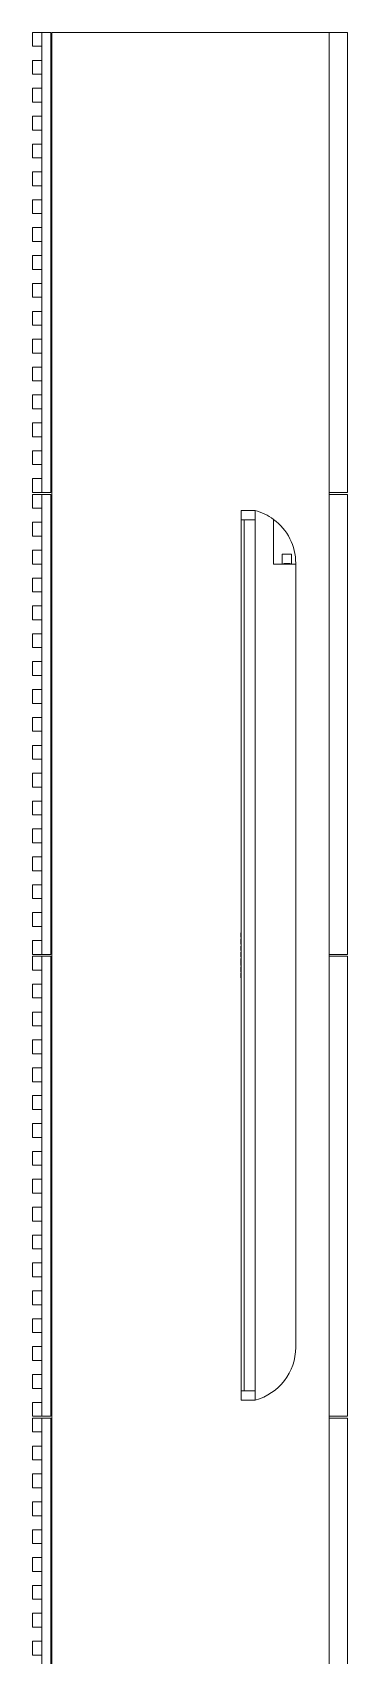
# Model space of a CAD drawing. Header units: millimetres. Extents: x 586.5 to 618.3, y 239.1 to 272.6.
# Drawn here: x 596.507 to 596.848, y 269.462 to 271.219 of the extents above; entities that cross this region are included whole.
import ezdxf

# ---------------------------------------------------------------- set-up
doc = ezdxf.new("R2010")
doc.units = ezdxf.units.MM
doc.header["$LTSCALE"] = 75
doc.layers.add('A Mobiliário LRZ', color=253, linetype='Continuous', lineweight=9)

msp = doc.modelspace()

# ---------------------------------------------------------------- linework, layer by layer
at = {"layer": 'A Mobiliário LRZ'}
for p, q in [((596.5165, 271.2194), (596.5065, 271.2194)), ((596.5065, 271.2194), (596.5065, 271.2044)), ((596.5165, 271.2044), (596.5165, 271.2194)), ((596.5165, 270.7214), (596.5165, 271.2194)), ((596.5165, 271.2194), (596.5265, 271.2194)), ((596.5265, 271.2194), (596.5265, 270.7214)), ((596.5275, 271.2194), (596.5275, 269.2214)), ((596.8275, 271.2194), (596.5275, 271.2194)), ((596.8275, 270.7214), (596.8275, 271.2194)), ((596.8275, 271.2194), (596.8475, 271.2194)), ((596.8475, 271.2194), (596.8475, 270.7214)), ((596.5065, 271.2044), (596.5165, 271.2044)), ((596.5065, 271.1742), (596.5065, 271.1892)), ((596.5065, 271.1892), (596.5165, 271.1892)), ((596.5165, 271.1892), (596.5165, 271.1742)), ((596.5065, 271.1742), (596.5165, 271.1742)), ((596.5065, 271.144), (596.5065, 271.159)), ((596.5065, 271.159), (596.5165, 271.159)), ((596.5065, 271.144), (596.5165, 271.144)), ((596.5165, 271.159), (596.5165, 271.144)), ((596.5065, 271.1138), (596.5065, 271.1288)), ((596.5065, 271.1288), (596.5165, 271.1288)), ((596.5165, 271.1288), (596.5165, 271.1138)), ((596.5065, 271.1138), (596.5165, 271.1138)), ((596.5065, 271.0836), (596.5065, 271.0986)), ((596.5065, 271.0986), (596.5165, 271.0986)), ((596.5165, 271.0986), (596.5165, 271.0836)), ((596.5065, 271.0836), (596.5165, 271.0836)), ((596.5065, 271.0535), (596.5065, 271.0685)), ((596.5065, 271.0685), (596.5165, 271.0685)), ((596.5165, 271.0685), (596.5165, 271.0535)), ((596.5065, 271.0535), (596.5165, 271.0535)), ((596.5065, 271.0233), (596.5065, 271.0383)), ((596.5065, 271.0383), (596.5165, 271.0383)), ((596.5165, 271.0383), (596.5165, 271.0233)), ((596.5065, 271.0233), (596.5165, 271.0233)), ((596.5065, 270.9931), (596.5065, 271.0081)), ((596.5065, 271.0081), (596.5165, 271.0081)), ((596.5165, 271.0081), (596.5165, 270.9931)), ((596.5065, 270.9931), (596.5165, 270.9931)), ((596.5065, 270.9629), (596.5065, 270.9779)), ((596.5065, 270.9779), (596.5165, 270.9779)), ((596.5165, 270.9779), (596.5165, 270.9629)), ((596.5065, 270.9629), (596.5165, 270.9629)), ((596.5065, 270.9327), (596.5065, 270.9477)), ((596.5065, 270.9477), (596.5165, 270.9477)), ((596.5065, 270.9327), (596.5165, 270.9327)), ((596.5165, 270.9477), (596.5165, 270.9327)), ((596.5065, 270.9025), (596.5065, 270.9175)), ((596.5065, 270.9175), (596.5165, 270.9175)), ((596.5165, 270.9175), (596.5165, 270.9025)), ((596.5065, 270.9025), (596.5165, 270.9025)), ((596.5065, 270.8724), (596.5065, 270.8874)), ((596.5065, 270.8874), (596.5165, 270.8874)), ((596.5165, 270.8874), (596.5165, 270.8724)), ((596.5065, 270.8724), (596.5165, 270.8724)), ((596.5065, 270.8422), (596.5065, 270.8572)), ((596.5065, 270.8572), (596.5165, 270.8572)), ((596.5165, 270.8572), (596.5165, 270.8422)), ((596.5065, 270.8422), (596.5165, 270.8422)), ((596.5065, 270.812), (596.5065, 270.827)), ((596.5065, 270.827), (596.5165, 270.827)), ((596.5165, 270.827), (596.5165, 270.812)), ((596.5065, 270.812), (596.5165, 270.812)), ((596.5065, 270.7818), (596.5065, 270.7968)), ((596.5065, 270.7968), (596.5165, 270.7968)), ((596.5165, 270.7968), (596.5165, 270.7818)), ((596.5065, 270.7818), (596.5165, 270.7818)), ((596.5065, 270.7516), (596.5065, 270.7666)), ((596.5065, 270.7666), (596.5165, 270.7666)), ((596.5165, 270.7666), (596.5165, 270.7516)), ((596.5065, 270.7516), (596.5165, 270.7516)), ((596.5165, 270.7364), (596.5065, 270.7364)), ((596.5065, 270.7364), (596.5065, 270.7214)), ((596.5065, 270.7214), (596.5165, 270.7214)), ((596.5165, 270.7214), (596.5165, 270.7364)), ((596.5165, 270.7214), (596.5265, 270.7214)), ((596.8275, 270.7194), (596.8275, 270.7214)), ((596.8275, 270.7214), (596.8475, 270.7214)), ((596.5165, 270.7194), (596.5065, 270.7194)), ((596.5065, 270.7194), (596.5065, 270.7044)), ((596.5065, 270.7044), (596.5165, 270.7044)), ((596.5165, 270.7044), (596.5165, 270.7194)), ((596.5165, 270.2214), (596.5165, 270.7194)), ((596.5165, 270.7194), (596.5265, 270.7194)), ((596.5265, 270.7194), (596.5265, 270.2214)), ((596.8275, 270.2214), (596.8275, 270.7194)), ((596.8275, 270.7194), (596.8475, 270.7194)), ((596.8475, 270.7194), (596.8475, 270.2214)), ((596.5065, 270.6742), (596.5065, 270.6892)), ((596.5065, 270.6892), (596.5165, 270.6892)), ((596.5165, 270.6892), (596.5165, 270.6742)), ((596.7325, 270.7019), (596.7325, 270.6919)), ((596.7475, 270.7019), (596.7325, 270.7019)), ((596.7325, 270.6919), (596.7475, 270.6919)), ((596.7325, 269.7489), (596.7325, 270.6919)), ((596.7355, 270.6919), (596.7355, 269.7489)), ((596.7475, 270.6919), (596.7355, 270.6919)), ((596.7475, 270.7019), (596.7475, 269.7389)), ((596.7475, 270.6919), (596.7475, 270.7019)), ((596.7475, 269.7489), (596.7475, 270.6919)), ((596.7675, 270.6438), (596.7675, 270.6923)), ((596.5065, 270.6742), (596.5165, 270.6742)), ((596.5065, 270.644), (596.5065, 270.659)), ((596.5065, 270.659), (596.5165, 270.659)), ((596.5165, 270.659), (596.5165, 270.644)), ((596.7768, 270.6545), (596.7768, 270.6438)), ((596.7768, 270.6545), (596.7868, 270.6545)), ((596.7868, 270.6438), (596.7868, 270.6545)), ((596.5065, 270.644), (596.5165, 270.644)), ((596.7915, 270.6438), (596.7675, 270.6438)), ((596.7786, 270.6444), (596.7817, 270.6444)), ((596.7786, 270.6444), (596.7786, 270.6438)), ((596.7817, 270.6444), (596.7856, 270.6444)), ((596.7817, 270.6444), (596.7817, 270.6438)), ((596.7856, 270.6444), (596.7856, 270.6438)), ((596.7915, 270.6448), (596.7915, 270.6438)), ((596.7915, 269.796), (596.7915, 270.6438)), ((596.5065, 270.6138), (596.5065, 270.6288)), ((596.5065, 270.6288), (596.5165, 270.6288)), ((596.5165, 270.6288), (596.5165, 270.6138)), ((596.5065, 270.6138), (596.5165, 270.6138)), ((596.5065, 270.5836), (596.5065, 270.5986)), ((596.5065, 270.5986), (596.5165, 270.5986)), ((596.5165, 270.5986), (596.5165, 270.5836)), ((596.5065, 270.5836), (596.5165, 270.5836)), ((596.5065, 270.5535), (596.5065, 270.5685)), ((596.5065, 270.5685), (596.5165, 270.5685)), ((596.5165, 270.5685), (596.5165, 270.5535)), ((596.5065, 270.5535), (596.5165, 270.5535)), ((596.5065, 270.5233), (596.5065, 270.5383)), ((596.5065, 270.5383), (596.5165, 270.5383)), ((596.5165, 270.5383), (596.5165, 270.5233)), ((596.5065, 270.5233), (596.5165, 270.5233)), ((596.5065, 270.4931), (596.5065, 270.5081)), ((596.5065, 270.5081), (596.5165, 270.5081)), ((596.5065, 270.4931), (596.5165, 270.4931)), ((596.5165, 270.5081), (596.5165, 270.4931)), ((596.5065, 270.4629), (596.5065, 270.4779)), ((596.5065, 270.4779), (596.5165, 270.4779)), ((596.5165, 270.4779), (596.5165, 270.4629)), ((596.5065, 270.4629), (596.5165, 270.4629)), ((596.5065, 270.4327), (596.5065, 270.4477)), ((596.5065, 270.4477), (596.5165, 270.4477)), ((596.5165, 270.4477), (596.5165, 270.4327)), ((596.5065, 270.4327), (596.5165, 270.4327)), ((596.5065, 270.4025), (596.5065, 270.4175)), ((596.5065, 270.4175), (596.5165, 270.4175)), ((596.5165, 270.4175), (596.5165, 270.4025)), ((596.5065, 270.4025), (596.5165, 270.4025)), ((596.5065, 270.3724), (596.5065, 270.3874)), ((596.5065, 270.3874), (596.5165, 270.3874)), ((596.5065, 270.3724), (596.5165, 270.3724)), ((596.5165, 270.3874), (596.5165, 270.3724)), ((596.5065, 270.3422), (596.5065, 270.3572)), ((596.5065, 270.3572), (596.5165, 270.3572)), ((596.5165, 270.3572), (596.5165, 270.3422)), ((596.5065, 270.3422), (596.5165, 270.3422)), ((596.5065, 270.312), (596.5065, 270.327)), ((596.5065, 270.327), (596.5165, 270.327)), ((596.5165, 270.327), (596.5165, 270.312)), ((596.5065, 270.312), (596.5165, 270.312)), ((596.5065, 270.2818), (596.5065, 270.2968)), ((596.5065, 270.2968), (596.5165, 270.2968)), ((596.5165, 270.2968), (596.5165, 270.2818)), ((596.5065, 270.2818), (596.5165, 270.2818)), ((596.5065, 270.2516), (596.5065, 270.2666)), ((596.5065, 270.2666), (596.5165, 270.2666)), ((596.5165, 270.2666), (596.5165, 270.2516)), ((596.5065, 270.2516), (596.5165, 270.2516)), ((596.5165, 270.2364), (596.5065, 270.2364)), ((596.5065, 270.2364), (596.5065, 270.2214)), ((596.5165, 270.2214), (596.5165, 270.2364)), ((596.7325, 270.2449), (596.7321, 270.2449)), ((596.7321, 270.2446), (596.7321, 270.2449)), ((596.7321, 270.2423), (596.7321, 270.2449)), ((596.7321, 270.2449), (596.7321, 270.2399)), ((596.7321, 270.2449), (596.7325, 270.2449)), ((596.7321, 270.2449), (596.7325, 270.2449)), ((596.7321, 270.2399), (596.7321, 270.2446)), ((596.7321, 270.2432), (596.7321, 270.2432)), ((596.7321, 270.2432), (596.7321, 270.2413)), ((596.7321, 270.2413), (596.7321, 270.2432)), ((596.7321, 270.2432), (596.7325, 270.2432)), ((596.7321, 270.2432), (596.7325, 270.2432)), ((596.7321, 270.2423), (596.7325, 270.2423)), ((596.7321, 270.2399), (596.7325, 270.2399)), ((596.7321, 270.2367), (596.7321, 270.2381)), ((596.7321, 270.2381), (596.7325, 270.2381)), ((596.7321, 270.2348), (596.7321, 270.2367)), ((596.7321, 270.2367), (596.7325, 270.2367)), ((596.7321, 270.2367), (596.7325, 270.2367)), ((596.7321, 270.2359), (596.7325, 270.2359)), ((596.7321, 270.2325), (596.7321, 270.2348)), ((596.7325, 270.2348), (596.7321, 270.2348)), ((596.7321, 270.2325), (596.7325, 270.2325)), ((596.7321, 270.2287), (596.7321, 270.2304)), ((596.7321, 270.2304), (596.7321, 270.2256)), ((596.7321, 270.2304), (596.7325, 270.2304)), ((596.5065, 270.2214), (596.5165, 270.2214)), ((596.5165, 270.2194), (596.5065, 270.2194)), ((596.5065, 270.2194), (596.5065, 270.2044)), ((596.5165, 270.2214), (596.5265, 270.2214)), ((596.5165, 270.2044), (596.5165, 270.2194)), ((596.5165, 269.7214), (596.5165, 270.2194)), ((596.5165, 270.2194), (596.5265, 270.2194)), ((596.5265, 270.2194), (596.5265, 269.7214)), ((596.7321, 270.2274), (596.7321, 270.2287)), ((596.7321, 270.2287), (596.7325, 270.2287)), ((596.7321, 270.2256), (596.7321, 270.2274)), ((596.7325, 270.2274), (596.7321, 270.2274)), ((596.7321, 270.2256), (596.7325, 270.2256)), ((596.7325, 270.2237), (596.7321, 270.2237)), ((596.7321, 270.2219), (596.7321, 270.2237)), ((596.7321, 270.2237), (596.7325, 270.2237)), ((596.7325, 270.2236), (596.7321, 270.2236)), ((596.7321, 270.2226), (596.7321, 270.2235)), ((596.7321, 270.2235), (596.7321, 270.2218)), ((596.7321, 270.2209), (596.7321, 270.2226)), ((596.7321, 270.2204), (596.7321, 270.2221)), ((596.7321, 270.2221), (596.7321, 270.2217)), ((596.7321, 270.221), (596.7321, 270.2219)), ((596.7321, 270.2219), (596.7321, 270.2206)), ((596.7321, 270.2219), (596.7325, 270.2219)), ((596.7321, 270.2187), (596.7321, 270.221)), ((596.7321, 270.2206), (596.7321, 270.2209)), ((596.7321, 270.2209), (596.7325, 270.2209)), ((596.7321, 270.2205), (596.7321, 270.2187)), ((596.7321, 270.2187), (596.7321, 270.2204)), ((596.7321, 270.2204), (596.7325, 270.2204)), ((596.7321, 270.2204), (596.7325, 270.2204)), ((596.7321, 270.2194), (596.7321, 270.2187)), ((596.7321, 270.2187), (596.7325, 270.2187)), ((596.7321, 270.2187), (596.7325, 270.2187)), ((596.7321, 270.2141), (596.7321, 270.2169)), ((596.7321, 270.2169), (596.7325, 270.2169)), ((596.7321, 270.2131), (596.7321, 270.2141)), ((596.7321, 270.2141), (596.7325, 270.2141)), ((596.7321, 270.214), (596.7325, 270.214)), ((596.7321, 270.2121), (596.7321, 270.2131)), ((596.7321, 270.2131), (596.7325, 270.2131)), ((596.7321, 270.2093), (596.7321, 270.2121)), ((596.7321, 270.2121), (596.7325, 270.2121)), ((596.7321, 270.2121), (596.7325, 270.2121)), ((596.8275, 270.2194), (596.8275, 270.2214)), ((596.8275, 270.2214), (596.8475, 270.2214)), ((596.8275, 269.7214), (596.8275, 270.2194)), ((596.8275, 270.2194), (596.8475, 270.2194)), ((596.8475, 270.2194), (596.8475, 269.7214)), ((596.5065, 270.2044), (596.5165, 270.2044)), ((596.7325, 270.2093), (596.7321, 270.2093)), ((596.7321, 270.2063), (596.7321, 270.2078)), ((596.7321, 270.2078), (596.7325, 270.2078)), ((596.7321, 270.2035), (596.7321, 270.2063)), ((596.7321, 270.2063), (596.7325, 270.2063)), ((596.7321, 270.206), (596.7325, 270.206)), ((596.7321, 270.2049), (596.7325, 270.2049)), ((596.7321, 270.2039), (596.7325, 270.2039)), ((596.7321, 270.2021), (596.7321, 270.2035)), ((596.7325, 270.2035), (596.7321, 270.2035)), ((596.7321, 270.2021), (596.7325, 270.2021)), ((596.7325, 270.2009), (596.7321, 270.2009)), ((596.7325, 270.2009), (596.7321, 270.2009)), ((596.7321, 270.1991), (596.7321, 270.2009)), ((596.7321, 270.2009), (596.7325, 270.2009)), ((596.7321, 270.1998), (596.7321, 270.2007)), ((596.7321, 270.2007), (596.7321, 270.1991)), ((596.7321, 270.1982), (596.7321, 270.1998)), ((596.7321, 270.1976), (596.7321, 270.1993)), ((596.7321, 270.1993), (596.7321, 270.1989)), ((596.7321, 270.1992), (596.7321, 270.1978)), ((596.7321, 270.1992), (596.7325, 270.1992)), ((596.7321, 270.1982), (596.7321, 270.1991)), ((596.7321, 270.196), (596.7321, 270.1982)), ((596.7321, 270.1978), (596.7321, 270.1982)), ((596.7321, 270.1982), (596.7325, 270.1982)), ((596.7321, 270.1978), (596.7321, 270.1959)), ((596.7321, 270.1959), (596.7321, 270.1976)), ((596.7321, 270.1976), (596.7325, 270.1976)), ((596.7321, 270.1976), (596.7325, 270.1976)), ((596.7321, 270.1966), (596.7321, 270.196)), ((596.7321, 270.196), (596.7325, 270.196)), ((596.7321, 270.1959), (596.7325, 270.1959)), ((596.5065, 270.1742), (596.5065, 270.1892)), ((596.5065, 270.1892), (596.5165, 270.1892)), ((596.5165, 270.1892), (596.5165, 270.1742)), ((596.5065, 270.1742), (596.5165, 270.1742)), ((596.5065, 270.144), (596.5065, 270.159)), ((596.5065, 270.159), (596.5165, 270.159)), ((596.5065, 270.144), (596.5165, 270.144)), ((596.5165, 270.159), (596.5165, 270.144)), ((596.5065, 270.1138), (596.5065, 270.1288)), ((596.5065, 270.1288), (596.5165, 270.1288)), ((596.5165, 270.1288), (596.5165, 270.1138)), ((596.5065, 270.1138), (596.5165, 270.1138)), ((596.5065, 270.0836), (596.5065, 270.0986)), ((596.5065, 270.0986), (596.5165, 270.0986)), ((596.5165, 270.0986), (596.5165, 270.0836)), ((596.5065, 270.0836), (596.5165, 270.0836)), ((596.5065, 270.0535), (596.5065, 270.0685)), ((596.5065, 270.0685), (596.5165, 270.0685)), ((596.5165, 270.0685), (596.5165, 270.0535)), ((596.5065, 270.0535), (596.5165, 270.0535)), ((596.5065, 270.0233), (596.5065, 270.0383)), ((596.5065, 270.0383), (596.5165, 270.0383)), ((596.5165, 270.0383), (596.5165, 270.0233)), ((596.5065, 270.0233), (596.5165, 270.0233)), ((596.5065, 269.9931), (596.5065, 270.0081)), ((596.5065, 270.0081), (596.5165, 270.0081)), ((596.5165, 270.0081), (596.5165, 269.9931)), ((596.5065, 269.9931), (596.5165, 269.9931)), ((596.5065, 269.9629), (596.5065, 269.9779)), ((596.5065, 269.9779), (596.5165, 269.9779)), ((596.5165, 269.9779), (596.5165, 269.9629)), ((596.5065, 269.9629), (596.5165, 269.9629)), ((596.5065, 269.9327), (596.5065, 269.9477)), ((596.5065, 269.9477), (596.5165, 269.9477)), ((596.5065, 269.9327), (596.5165, 269.9327)), ((596.5165, 269.9477), (596.5165, 269.9327)), ((596.5065, 269.9025), (596.5065, 269.9175)), ((596.5065, 269.9175), (596.5165, 269.9175)), ((596.5165, 269.9175), (596.5165, 269.9025)), ((596.5065, 269.9025), (596.5165, 269.9025)), ((596.5065, 269.8724), (596.5065, 269.8874)), ((596.5065, 269.8874), (596.5165, 269.8874)), ((596.5165, 269.8874), (596.5165, 269.8724)), ((596.5065, 269.8724), (596.5165, 269.8724)), ((596.5065, 269.8422), (596.5065, 269.8572)), ((596.5065, 269.8572), (596.5165, 269.8572)), ((596.5165, 269.8572), (596.5165, 269.8422)), ((596.5065, 269.8422), (596.5165, 269.8422)), ((596.5065, 269.812), (596.5065, 269.827)), ((596.5065, 269.827), (596.5165, 269.827)), ((596.5165, 269.827), (596.5165, 269.812)), ((596.5065, 269.812), (596.5165, 269.812)), ((596.5065, 269.7818), (596.5065, 269.7968)), ((596.5065, 269.7968), (596.5165, 269.7968)), ((596.5165, 269.7968), (596.5165, 269.7818)), ((596.5065, 269.7818), (596.5165, 269.7818)), ((596.5065, 269.7516), (596.5065, 269.7666)), ((596.5065, 269.7666), (596.5165, 269.7666)), ((596.5165, 269.7666), (596.5165, 269.7516)), ((596.5065, 269.7516), (596.5165, 269.7516)), ((596.7325, 269.7489), (596.7325, 269.7389)), ((596.7475, 269.7489), (596.7325, 269.7489)), ((596.7325, 269.7389), (596.7475, 269.7389)), ((596.7355, 269.7489), (596.7475, 269.7489)), ((596.7475, 269.7389), (596.7475, 269.7489)), ((596.5165, 269.7364), (596.5065, 269.7364)), ((596.5065, 269.7364), (596.5065, 269.7214)), ((596.5065, 269.7214), (596.5165, 269.7214)), ((596.5165, 269.7214), (596.5165, 269.7364)), ((596.5165, 269.7214), (596.5265, 269.7214)), ((596.8275, 269.7194), (596.8275, 269.7214)), ((596.8275, 269.7214), (596.8475, 269.7214)), ((596.5165, 269.7194), (596.5065, 269.7194)), ((596.5065, 269.7194), (596.5065, 269.7044)), ((596.5065, 269.7044), (596.5165, 269.7044)), ((596.5165, 269.7044), (596.5165, 269.7194)), ((596.5165, 269.2214), (596.5165, 269.7194)), ((596.5165, 269.7194), (596.5265, 269.7194)), ((596.5265, 269.7194), (596.5265, 269.2214)), ((596.8275, 269.2214), (596.8275, 269.7194)), ((596.8275, 269.7194), (596.8475, 269.7194)), ((596.8475, 269.7194), (596.8475, 269.2214)), ((596.5065, 269.6742), (596.5065, 269.6892)), ((596.5065, 269.6892), (596.5165, 269.6892)), ((596.5165, 269.6892), (596.5165, 269.6742)), ((596.5065, 269.6742), (596.5165, 269.6742)), ((596.5065, 269.644), (596.5065, 269.659)), ((596.5065, 269.659), (596.5165, 269.659)), ((596.5165, 269.659), (596.5165, 269.644)), ((596.5065, 269.644), (596.5165, 269.644)), ((596.5065, 269.6138), (596.5065, 269.6288)), ((596.5065, 269.6288), (596.5165, 269.6288)), ((596.5165, 269.6288), (596.5165, 269.6138)), ((596.5065, 269.6138), (596.5165, 269.6138)), ((596.5065, 269.5836), (596.5065, 269.5986)), ((596.5065, 269.5986), (596.5165, 269.5986)), ((596.5165, 269.5986), (596.5165, 269.5836)), ((596.5065, 269.5836), (596.5165, 269.5836)), ((596.5065, 269.5535), (596.5065, 269.5685)), ((596.5065, 269.5685), (596.5165, 269.5685)), ((596.5165, 269.5685), (596.5165, 269.5535)), ((596.5065, 269.5535), (596.5165, 269.5535)), ((596.5065, 269.5233), (596.5065, 269.5383)), ((596.5065, 269.5383), (596.5165, 269.5383)), ((596.5165, 269.5383), (596.5165, 269.5233)), ((596.5065, 269.5233), (596.5165, 269.5233)), ((596.5065, 269.4931), (596.5065, 269.5081)), ((596.5065, 269.5081), (596.5165, 269.5081)), ((596.5065, 269.4931), (596.5165, 269.4931)), ((596.5165, 269.5081), (596.5165, 269.4931)), ((596.5065, 269.4629), (596.5065, 269.4779)), ((596.5065, 269.4779), (596.5165, 269.4779)), ((596.5165, 269.4779), (596.5165, 269.4629)), ((596.5065, 269.4629), (596.5165, 269.4629))]:
    msp.add_line(p, q, dxfattribs=at)
for centre, start, end in [((596.7325, 270.6448), 53.6141, 75.2716), ((596.7325, 270.6448), 0, 53.6141), ((596.7325, 269.796), 284.7284, 0), ((596.7325, 269.796), 284.7284, 0)]:
    msp.add_arc(centre, 0.059, start, end, dxfattribs=at)

doc.saveas('drawing.dxf')
